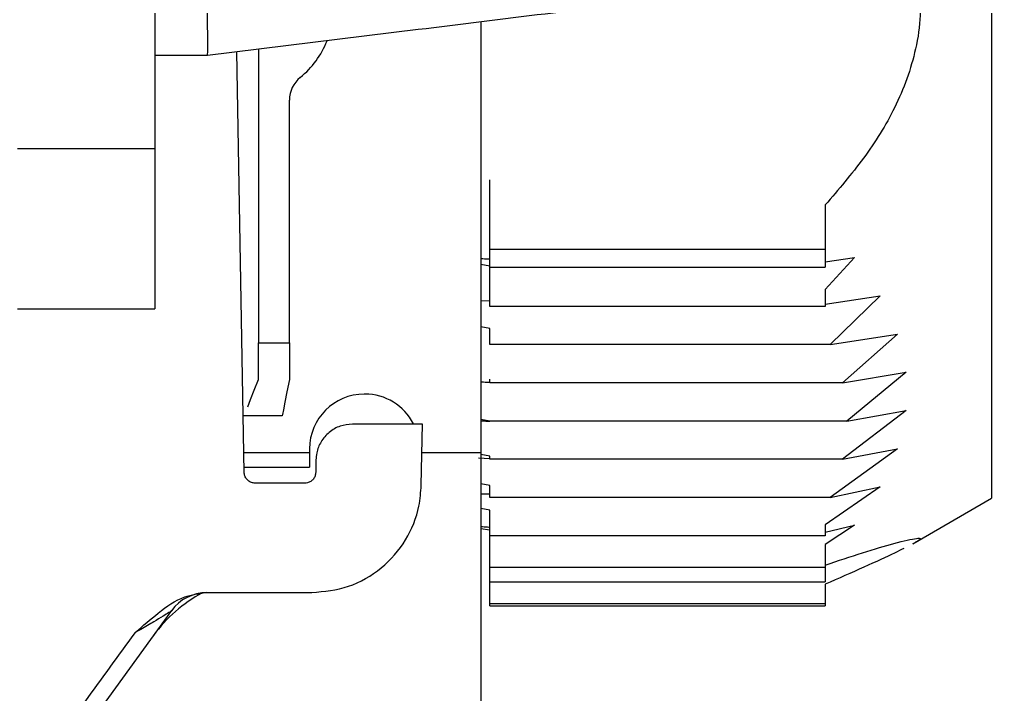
# Model space of a CAD drawing. Extents: x 7 to 135, y 1 to 99.
# Drawn here: x 132.549 to 133.881, y 43.749 to 44.674 of the extents above; entities that cross this region are included whole.
import ezdxf

# ---------------------------------------------------------------- set-up
doc = ezdxf.new("R2010")
doc.units = 0
doc.header["$MEASUREMENT"] = 0
doc.layers.add('OBJECT', color=7, linetype='CONTINUOUS')

msp = doc.modelspace()

# ---------------------------------------------------------------- linework, layer by layer
at = {"layer": 'OBJECT'}
for p, q in [((132.7346, 48.4745), (132.7346, 44.4969)), ((133.8811, 44.8057), (133.8811, 44.0181)), ((133.1811, 44.6701), (133.1811, 44.0806)), ((133.0953, 44.6599), (132.8066, 44.6245)), ((132.8066, 44.6245), (132.7346, 44.6245)), ((132.8066, 44.6245), (132.8066, 44.6245)), ((132.8571, 44.0532), (132.8471, 44.6295)), ((132.8766, 44.6329), (132.8766, 44.2306)), ((132.9191, 44.2306), (132.9191, 44.5634)), ((132.5466, 44.4969), (132.7346, 44.4969)), ((132.7346, 44.4969), (132.7346, 44.2775)), ((133.1936, 44.3585), (133.1936, 44.4543)), ((133.6533, 44.4198), (133.6533, 44.3585)), ((133.6533, 44.3585), (133.1936, 44.3585)), ((133.1936, 44.3344), (133.1936, 44.3585)), ((133.6533, 44.3585), (133.6533, 44.3344)), ((133.6935, 44.3475), (133.6533, 44.3037)), ((133.6533, 44.3418), (133.6935, 44.3475)), ((133.1936, 44.3357), (133.1811, 44.3382)), ((133.1936, 44.3344), (133.6533, 44.3344)), ((133.1936, 44.2807), (133.1936, 44.3344)), ((133.6533, 44.3037), (133.6533, 44.2807)), ((133.6533, 44.2839), (133.7286, 44.2952)), ((133.7286, 44.2952), (133.6598, 44.2283)), ((132.5466, 44.2775), (132.7346, 44.2775)), ((133.1811, 44.2888), (133.1936, 44.2883)), ((133.6533, 44.2807), (133.1936, 44.2807)), ((133.1936, 44.2503), (133.1811, 44.2527)), ((133.1936, 44.2283), (133.1936, 44.2503)), ((133.6598, 44.2283), (133.7523, 44.2428)), ((133.7523, 44.2428), (133.6771, 44.176)), ((132.8766, 44.2306), (132.9191, 44.2306)), ((132.8766, 44.1806), (132.8766, 44.2306)), ((132.9191, 44.2306), (132.9191, 44.1806)), ((133.6598, 44.2283), (133.1936, 44.2283)), ((133.6771, 44.176), (133.7643, 44.1904)), ((133.7643, 44.1904), (133.6828, 44.1236)), ((133.1936, 44.176), (133.1936, 44.181)), ((133.6771, 44.176), (133.1936, 44.176)), ((133.0225, 44.1605), (133.0216, 44.1605)), ((132.909, 44.1306), (132.8566, 44.1306)), ((133.7643, 44.1381), (133.6771, 44.0713)), ((133.6828, 44.1236), (133.7643, 44.1381)), ((133.0997, 44.0359), (133.1012, 44.1195)), ((133.1936, 44.1236), (133.1811, 44.1259)), ((133.6828, 44.1236), (133.1936, 44.1236)), ((132.8567, 44.0806), (132.9466, 44.0806)), ((132.9466, 44.0855), (132.9466, 44.0605)), ((133.1005, 44.0806), (133.1811, 44.0806)), ((133.1811, 44.0806), (133.1811, 43.5395)), ((133.1936, 44.0756), (133.1811, 44.0779)), ((133.7523, 44.0857), (133.6598, 44.0189)), ((133.6771, 44.0713), (133.7523, 44.0857)), ((132.9553, 44.0704), (132.955, 44.0532)), ((133.1783, 44.073), (133.1936, 44.0724)), ((133.1936, 44.0713), (133.1936, 44.0756)), ((133.6771, 44.0713), (133.1936, 44.0713)), ((132.8566, 44.0605), (132.9466, 44.0605)), ((133.1936, 44.0354), (133.1811, 44.0376)), ((133.1936, 44.0189), (133.1936, 44.0354)), ((133.7286, 44.0334), (133.6533, 43.9815)), ((133.6598, 44.0189), (133.7286, 44.0334)), ((133.6598, 44.0189), (133.1936, 44.0189)), ((133.7731, 43.9552), (133.8811, 44.0181)), ((133.1936, 44.0017), (133.1811, 44.0039)), ((133.1936, 43.9665), (133.1936, 44.0017)), ((133.1936, 43.9739), (133.1811, 43.976)), ((133.6533, 43.9815), (133.6533, 43.9665)), ((133.6935, 43.981), (133.6533, 43.9544)), ((133.6533, 43.9715), (133.6935, 43.981)), ((133.6533, 43.9665), (133.1936, 43.9665)), ((133.1936, 43.9229), (133.1936, 43.9665)), ((133.6533, 43.9544), (133.6533, 43.9229)), ((133.6533, 43.9229), (133.1936, 43.9229)), ((133.1936, 43.9032), (133.1936, 43.9229)), ((133.6533, 43.9229), (133.6533, 43.9032)), ((133.1936, 43.9032), (133.6533, 43.9032)), ((133.1936, 43.8733), (133.1936, 43.9032)), ((133.6533, 43.8999), (133.6533, 43.8733)), ((132.7575, 43.8638), (132.5516, 43.5803)), ((133.6533, 43.8733), (133.1936, 43.8733)), ((133.1936, 43.8704), (133.1936, 43.8733)), ((133.1936, 43.8704), (133.6533, 43.8704)), ((133.6533, 43.8733), (133.6533, 43.8704))]:
    msp.add_line(p, q, dxfattribs=at)
at = {"layer": 'OBJECT', "flags": 128}
for points in [[(132.862, 44.1431), (132.8659, 44.1532), (132.8709, 44.1658), (132.8766, 44.1806)], [(132.9191, 44.1806), (132.9157, 44.1636), (132.9128, 44.1497), (132.9107, 44.1392), (132.9094, 44.1327), (132.909, 44.1306)]]:
    msp.add_lwpolyline(points, dxfattribs=at)
at = {"layer": 'OBJECT'}
for centre, radius, start, end in [((132.8566, 44.6895), 0.1225, 309.1069, 338.5159), ((132.9591, 44.5634), 0.04, 129.1069, 180), ((133.0216, 44.0855), 0.075, 90, 180), ((133.0225, 44.0855), 0.075, 27.3835, 90), ((132.8946, 43.7122), 0.2, 118.3653, 144), ((132.806, 43.8285), 0.06, 90, 144)]:
    msp.add_arc(centre, radius, start, end, dxfattribs=at)
for points, knots in [([(133.8017, 44.7472), (133.796, 44.7465), (133.7676, 44.7429), (133.6482, 44.7282), (133.4184, 44.6997), (133.2113, 44.6742), (133.0953, 44.6599)], [0, 0, 0, 0, 0.024148, 0.120739, 0.507103, 1, 1, 1, 1]), ([(133.77, 44.7432), (133.773, 44.7365), (133.7873, 44.704), (133.7814, 44.6356), (133.7521, 44.5543), (133.7073, 44.4826), (133.6713, 44.4408), (133.6533, 44.4198)], [0, 0, 0, 0, 0.068212, 0.329387, 0.565667, 0.782525, 1, 1, 1, 1]), ([(132.8066, 44.6245), (132.8069, 44.6259), (132.8074, 44.6286), (132.8073, 44.6494), (132.8065, 44.6791), (132.8066, 44.704), (132.8066, 44.7161)], [0, 0, 0, 0, 0.253586, 0.507166, 0.760848, 1, 1, 1, 1]), ([(133.1811, 44.3464), (133.182, 44.3463), (133.186, 44.346), (133.1903, 44.346), (133.1936, 44.346)], [0, 0, 0, 0, 0.232601, 1, 1, 1, 1]), ([(133.1811, 44.1774), (133.1838, 44.1772), (133.1879, 44.1769), (133.1922, 44.1769), (133.1936, 44.1769)], [0, 0, 0, 0, 0.661498, 1, 1, 1, 1]), ([(133.0053, 44.1195), (132.9996, 44.1189), (132.9883, 44.1178), (132.9731, 44.1089), (132.9618, 44.0959), (132.9562, 44.0822), (132.9556, 44.0736), (132.9553, 44.0704)], [0, 0, 0, 0, 0.223869, 0.447946, 0.666477, 0.87781, 1, 1, 1, 1]), ([(133.1012, 44.1195), (133.0887, 44.1195), (133.0568, 44.1195), (133.0248, 44.1195), (133.0053, 44.1195)], [0, 0, 0, 0, 0.3905605, 1, 1, 1, 1]), ([(133.1811, 44.1241), (133.1829, 44.124), (133.1869, 44.1236), (133.1912, 44.1236), (133.1936, 44.1236)], [0, 0, 0, 0, 0.442821, 1, 1, 1, 1]), ([(132.8721, 44.0385), (132.8704, 44.0387), (132.8669, 44.039), (132.8623, 44.0418), (132.8589, 44.0458), (132.8574, 44.0499), (132.8572, 44.0525), (132.8571, 44.0532)], [0, 0, 0, 0, 0.226686, 0.453364, 0.679407, 0.900072, 1, 1, 1, 1]), ([(132.955, 44.0532), (132.9549, 44.0516), (132.9545, 44.0484), (132.952, 44.044), (132.9483, 44.0407), (132.9441, 44.0388), (132.9413, 44.0386), (132.94, 44.0385)], [0, 0, 0, 0, 0.207837, 0.415673, 0.624063, 0.837156, 1, 1, 1, 1]), ([(132.94, 44.0385), (132.936, 44.0385), (132.9134, 44.0385), (132.8908, 44.0385), (132.8721, 44.0385)], [0, 0, 0, 0, 0.1773761, 1, 1, 1, 1]), ([(132.9498, 43.8885), (132.9668, 43.8902), (133.0008, 43.8935), (133.0464, 43.9201), (133.0802, 43.9589), (133.097, 44.0001), (133.099, 44.0262), (133.0997, 44.0359)], [0, 0, 0, 0, 0.223196, 0.446599, 0.664642, 0.876161, 1, 1, 1, 1]), ([(133.1811, 44.0242), (133.1821, 44.0241), (133.186, 44.0237), (133.1904, 44.0237), (133.1936, 44.0237)], [0, 0, 0, 0, 0.25556, 1, 1, 1, 1]), ([(133.1811, 43.9791), (133.1842, 43.9788), (133.1883, 43.9785), (133.1926, 43.9784), (133.1936, 43.9784)], [0, 0, 0, 0, 0.770918, 1, 1, 1, 1]), ([(133.6533, 43.9262), (133.6708, 43.9321), (133.7063, 43.9439), (133.7528, 43.9578), (133.7823, 43.9644), (133.7869, 43.9625), (133.7744, 43.9561), (133.773, 43.9554)], [0, 0, 0, 0, 0.215903, 0.436538, 0.700842, 0.966848, 1, 1, 1, 1]), ([(133.7608, 43.9491), (133.7569, 43.9471), (133.7452, 43.9408), (133.7068, 43.9236), (133.6713, 43.9079), (133.6533, 43.8999)], [0, 0, 0, 0, 0.192272, 0.590413, 1, 1, 1, 1]), ([(132.708, 43.834), (132.7081, 43.8341), (132.7184, 43.8431), (132.7392, 43.8613), (132.7709, 43.884), (132.7948, 43.8872), (132.8048, 43.8885)], [0, 0, 0, 0, 0.003023, 0.359808, 0.733933, 1, 1, 1, 1]), ([(132.8048, 43.8885), (132.8409, 43.8885), (132.8892, 43.8885), (132.9376, 43.8885), (132.9498, 43.8885)], [0, 0, 0, 0, 0.74755, 1, 1, 1, 1]), ([(132.7575, 43.8638), (132.7571, 43.8634), (132.7565, 43.8628), (132.7527, 43.8603), (132.7453, 43.8557), (132.7321, 43.8478), (132.7191, 43.8403), (132.7105, 43.8354), (132.708, 43.834)], [0, 0, 0, 0, 0.081751, 0.146221, 0.327809, 0.563998, 0.877567, 1, 1, 1, 1]), ([(132.5344, 43.5947), (132.5461, 43.6109), (132.604, 43.6907), (132.6619, 43.7704), (132.708, 43.834)], [0, 0, 0, 0, 0.202571, 1, 1, 1, 1])]:
    msp.add_open_spline(points, degree=3, knots=knots, dxfattribs=at)

doc.saveas('drawing.dxf')
